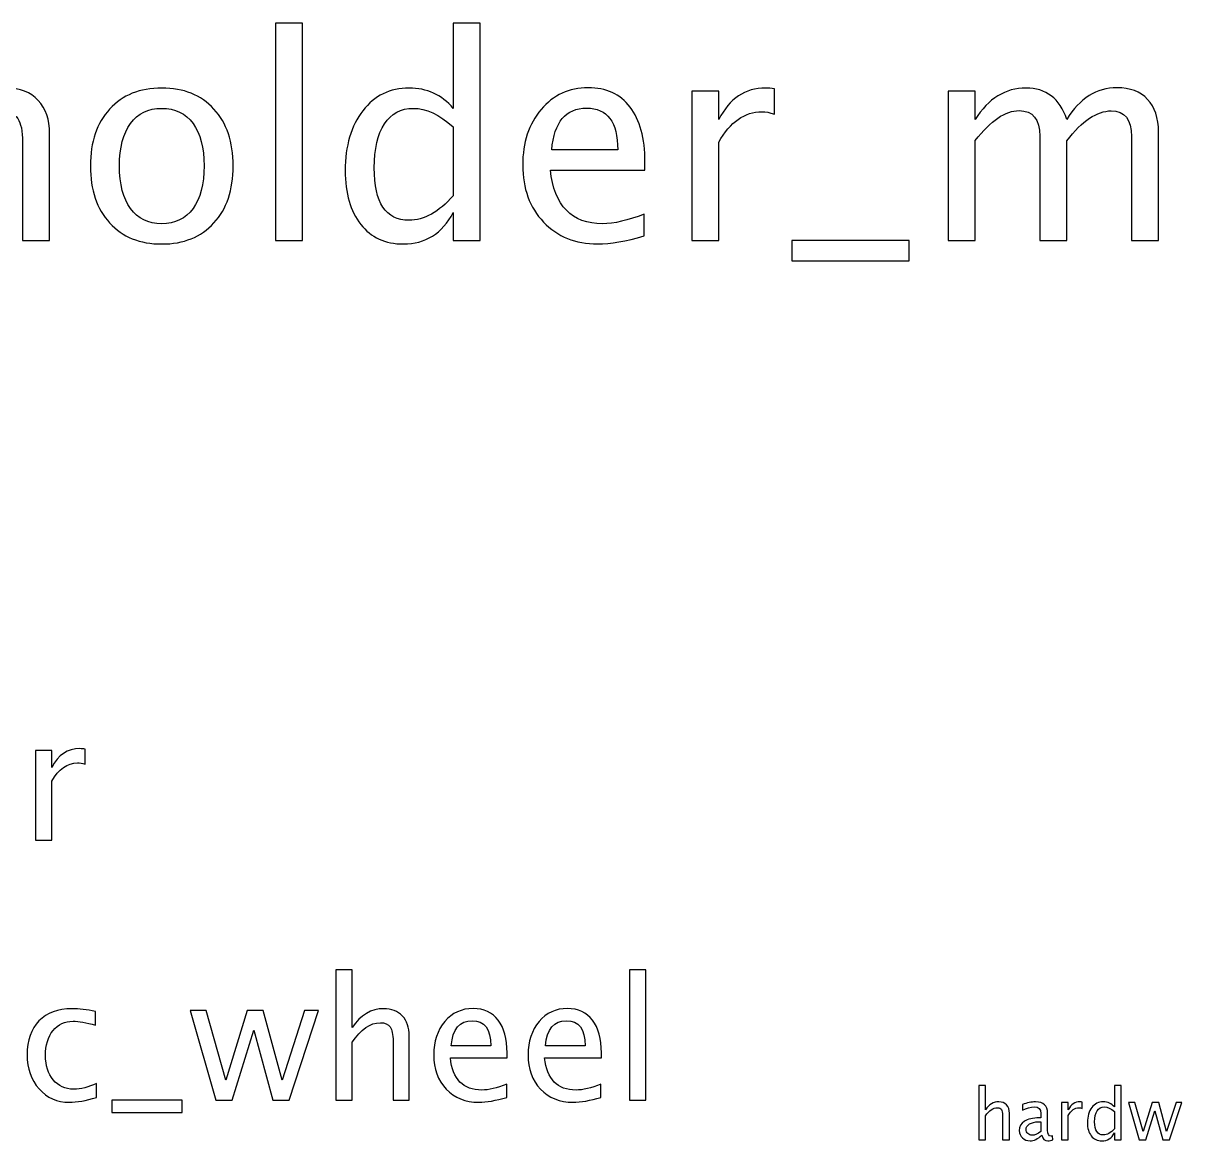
# Model space of a CAD drawing. Header units: centimetres. Extents: x -26.9 to 37.3, y -43.5 to 43.3.
# Drawn here: x -7.79 to 0.9, y 34.91 to 43.3 of the extents above; entities that cross this region are included whole.
import ezdxf

# ---------------------------------------------------------------- set-up
doc = ezdxf.new("R2010")
doc.units = ezdxf.units.CM
doc.header["$MEASUREMENT"] = 0
doc.layers.add('Layer 1', color=7, linetype='Continuous')

msp = doc.modelspace()

# ---------------------------------------------------------------- linework, layer by layer
at = {"layer": 'Layer 1'}
for points, knots in [([(-8.51287, 41.67044), (-8.51287, 41.67044), (-8.51287, 43.30239), (-8.51287, 43.30239), (-8.51287, 43.30239), (-8.51287, 43.30239), (-8.30967, 43.30239), (-8.30967, 43.30239), (-8.30967, 43.30239), (-8.30967, 43.30239), (-8.30967, 42.58026), (-8.30967, 42.58026), (-8.30967, 42.58026), (-8.20207, 42.73724), (-8.07013, 42.81556), (-7.9142, 42.81556), (-7.9142, 42.81556), (-7.81613, 42.81556), (-7.73817, 42.78487), (-7.68067, 42.72313), (-7.68067, 42.72313), (-7.62316, 42.66175), (-7.59423, 42.57884), (-7.59423, 42.47513), (-7.59423, 42.47513), (-7.59423, 42.47513), (-7.59423, 41.67044), (-7.59423, 41.67044), (-7.59423, 41.67044), (-7.59423, 41.67044), (-7.79744, 41.67044), (-7.79744, 41.67044), (-7.79744, 41.67044), (-7.79744, 41.67044), (-7.79744, 42.40881), (-7.79744, 42.40881), (-7.79744, 42.40881), (-7.79744, 42.49206), (-7.80978, 42.55133), (-7.83412, 42.58661), (-7.83412, 42.58661), (-7.85882, 42.62224), (-7.89939, 42.63987), (-7.95619, 42.63987), (-7.95619, 42.63987), (-8.08107, 42.63987), (-8.1989, 42.55838), (-8.30967, 42.3954), (-8.30967, 42.3954), (-8.30967, 42.3954), (-8.30967, 41.67044), (-8.30967, 41.67044), (-8.30967, 41.67044), (-8.30967, 41.67044), (-8.51287, 41.67044), (-8.51287, 41.67044)], [0, 0, 0, 0, 0.0666667, 0.0666667, 0.0666667, 0.0666667, 0.1333333, 0.1333333, 0.1333333, 0.1333333, 0.2, 0.2, 0.2, 0.2, 0.2666667, 0.2666667, 0.2666667, 0.2666667, 0.3333333, 0.3333333, 0.3333333, 0.3333333, 0.4, 0.4, 0.4, 0.4, 0.4666667, 0.4666667, 0.4666667, 0.4666667, 0.5333333, 0.5333333, 0.5333333, 0.5333333, 0.6, 0.6, 0.6, 0.6, 0.6666667, 0.6666667, 0.6666667, 0.6666667, 0.7333333, 0.7333333, 0.7333333, 0.7333333, 0.8, 0.8, 0.8, 0.8, 0.8666667, 0.8666667, 0.8666667, 0.8666667, 1, 1, 1, 1]), ([(-5.89878, 41.67044), (-5.89878, 41.67044), (-5.89878, 43.30239), (-5.89878, 43.30239), (-5.89878, 43.30239), (-5.89878, 43.30239), (-5.69558, 43.30239), (-5.69558, 43.30239), (-5.69558, 43.30239), (-5.69558, 43.30239), (-5.69558, 41.67044), (-5.69558, 41.67044), (-5.69558, 41.67044), (-5.69558, 41.67044), (-5.89878, 41.67044), (-5.89878, 41.67044)], [0, 0, 0, 0, 0.2, 0.2, 0.2, 0.2, 0.4, 0.4, 0.4, 0.4, 0.6, 0.6, 0.6, 0.6, 1, 1, 1, 1]), ([(-4.56528, 41.67044), (-4.56528, 41.67044), (-4.56528, 41.88105), (-4.56528, 41.88105), (-4.56528, 41.88105), (-4.64818, 41.72371), (-4.77306, 41.64504), (-4.93993, 41.64504), (-4.93993, 41.64504), (-5.07539, 41.64504), (-5.18193, 41.69408), (-5.25954, 41.7925), (-5.25954, 41.7925), (-5.33715, 41.89093), (-5.37596, 42.02534), (-5.37596, 42.19573), (-5.37596, 42.19573), (-5.37596, 42.38199), (-5.33186, 42.53192), (-5.24402, 42.64552), (-5.24402, 42.64552), (-5.15583, 42.75876), (-5.04011, 42.81556), (-4.89653, 42.81556), (-4.89653, 42.81556), (-4.76354, 42.81556), (-4.65276, 42.76476), (-4.56528, 42.66281), (-4.56528, 42.66281), (-4.56528, 42.66281), (-4.56528, 43.30239), (-4.56528, 43.30239), (-4.56528, 43.30239), (-4.56528, 43.30239), (-4.36207, 43.30239), (-4.36207, 43.30239), (-4.36207, 43.30239), (-4.36207, 43.30239), (-4.36207, 41.67044), (-4.36207, 41.67044), (-4.36207, 41.67044), (-4.36207, 41.67044), (-4.56528, 41.67044), (-4.56528, 41.67044)], [0, 0, 0, 0, 0.0833333, 0.0833333, 0.0833333, 0.0833333, 0.1666667, 0.1666667, 0.1666667, 0.1666667, 0.25, 0.25, 0.25, 0.25, 0.3333333, 0.3333333, 0.3333333, 0.3333333, 0.4166667, 0.4166667, 0.4166667, 0.4166667, 0.5, 0.5, 0.5, 0.5, 0.5833333, 0.5833333, 0.5833333, 0.5833333, 0.6666667, 0.6666667, 0.6666667, 0.6666667, 0.75, 0.75, 0.75, 0.75, 0.8333333, 0.8333333, 0.8333333, 0.8333333, 1, 1, 1, 1]), ([(-6.7525, 41.64504), (-6.91725, 41.64504), (-7.04778, 41.6976), (-7.14373, 41.80273), (-7.14373, 41.80273), (-7.24004, 41.90786), (-7.28802, 42.05074), (-7.28802, 42.231), (-7.28802, 42.231), (-7.28802, 42.41092), (-7.24004, 42.55344), (-7.14373, 42.65822), (-7.14373, 42.65822), (-7.04778, 42.76299), (-6.91725, 42.81556), (-6.7525, 42.81556), (-6.7525, 42.81556), (-6.58775, 42.81556), (-6.45723, 42.76299), (-6.36127, 42.65822), (-6.36127, 42.65822), (-6.26496, 42.55344), (-6.21698, 42.41092), (-6.21698, 42.231), (-6.21698, 42.231), (-6.21698, 42.05074), (-6.26496, 41.90786), (-6.36127, 41.80273), (-6.36127, 41.80273), (-6.45723, 41.6976), (-6.58775, 41.64504), (-6.7525, 41.64504)], [0, 0, 0, 0, 0.1111111, 0.1111111, 0.1111111, 0.1111111, 0.2222222, 0.2222222, 0.2222222, 0.2222222, 0.3333333, 0.3333333, 0.3333333, 0.3333333, 0.4444444, 0.4444444, 0.4444444, 0.4444444, 0.5555556, 0.5555556, 0.5555556, 0.5555556, 0.6666667, 0.6666667, 0.6666667, 0.6666667, 0.7777778, 0.7777778, 0.7777778, 0.7777778, 1, 1, 1, 1]), ([(-3.13159, 41.70642), (-3.26811, 41.6655), (-3.38488, 41.64504), (-3.48225, 41.64504), (-3.48225, 41.64504), (-3.64841, 41.64504), (-3.78352, 41.70007), (-3.88759, 41.80979), (-3.88759, 41.80979), (-3.99166, 41.9195), (-4.04387, 42.06167), (-4.04387, 42.23665), (-4.04387, 42.23665), (-4.04387, 42.40634), (-3.99801, 42.54568), (-3.90593, 42.65469), (-3.90593, 42.65469), (-3.81386, 42.76335), (-3.69603, 42.81768), (-3.55245, 42.81768), (-3.55245, 42.81768), (-3.41663, 42.81768), (-3.3115, 42.76934), (-3.23742, 42.67268), (-3.23742, 42.67268), (-3.16334, 42.57602), (-3.12629, 42.43914), (-3.12629, 42.2617), (-3.12629, 42.2617), (-3.12629, 42.2617), (-3.12735, 42.19961), (-3.12735, 42.19961), (-3.12735, 42.19961), (-3.12735, 42.19961), (-3.83644, 42.19961), (-3.83644, 42.19961), (-3.83644, 42.19961), (-3.8068, 41.9315), (-3.67592, 41.79744), (-3.44415, 41.79744), (-3.44415, 41.79744), (-3.35913, 41.79744), (-3.25506, 41.82143), (-3.13159, 41.86941), (-3.13159, 41.86941), (-3.13159, 41.86941), (-3.13159, 41.70642), (-3.13159, 41.70642)], [0, 0, 0, 0, 0.0769231, 0.0769231, 0.0769231, 0.0769231, 0.1538462, 0.1538462, 0.1538462, 0.1538462, 0.2307692, 0.2307692, 0.2307692, 0.2307692, 0.3076923, 0.3076923, 0.3076923, 0.3076923, 0.3846154, 0.3846154, 0.3846154, 0.3846154, 0.4615385, 0.4615385, 0.4615385, 0.4615385, 0.5384615, 0.5384615, 0.5384615, 0.5384615, 0.6153846, 0.6153846, 0.6153846, 0.6153846, 0.6923077, 0.6923077, 0.6923077, 0.6923077, 0.7692308, 0.7692308, 0.7692308, 0.7692308, 0.8461538, 0.8461538, 0.8461538, 0.8461538, 1, 1, 1, 1]), ([(-2.77563, 41.67044), (-2.77563, 41.67044), (-2.77563, 42.79228), (-2.77563, 42.79228), (-2.77563, 42.79228), (-2.77563, 42.79228), (-2.57243, 42.79228), (-2.57243, 42.79228), (-2.57243, 42.79228), (-2.57243, 42.79228), (-2.57243, 42.58026), (-2.57243, 42.58026), (-2.57243, 42.58026), (-2.49164, 42.73724), (-2.37452, 42.81556), (-2.22071, 42.81556), (-2.22071, 42.81556), (-2.1999, 42.81556), (-2.17802, 42.81379), (-2.15545, 42.81027), (-2.15545, 42.81027), (-2.15545, 42.81027), (-2.15545, 42.62012), (-2.15545, 42.62012), (-2.15545, 42.62012), (-2.19072, 42.63176), (-2.22177, 42.63776), (-2.24858, 42.63776), (-2.24858, 42.63776), (-2.3777, 42.63776), (-2.48565, 42.56156), (-2.57243, 42.40881), (-2.57243, 42.40881), (-2.57243, 42.40881), (-2.57243, 41.67044), (-2.57243, 41.67044), (-2.57243, 41.67044), (-2.57243, 41.67044), (-2.77563, 41.67044), (-2.77563, 41.67044)], [0, 0, 0, 0, 0.0909091, 0.0909091, 0.0909091, 0.0909091, 0.1818182, 0.1818182, 0.1818182, 0.1818182, 0.2727273, 0.2727273, 0.2727273, 0.2727273, 0.3636364, 0.3636364, 0.3636364, 0.3636364, 0.4545455, 0.4545455, 0.4545455, 0.4545455, 0.5454545, 0.5454545, 0.5454545, 0.5454545, 0.6363636, 0.6363636, 0.6363636, 0.6363636, 0.7272727, 0.7272727, 0.7272727, 0.7272727, 0.8181818, 0.8181818, 0.8181818, 0.8181818, 1, 1, 1, 1]), ([(-0.85122, 41.67044), (-0.85122, 41.67044), (-0.85122, 42.79228), (-0.85122, 42.79228), (-0.85122, 42.79228), (-0.85122, 42.79228), (-0.64802, 42.79228), (-0.64802, 42.79228), (-0.64802, 42.79228), (-0.64802, 42.79228), (-0.64802, 42.58026), (-0.64802, 42.58026), (-0.64802, 42.58026), (-0.54889, 42.73724), (-0.42189, 42.81556), (-0.26631, 42.81556), (-0.26631, 42.81556), (-0.11638, 42.81556), (-0.01443, 42.73724), (0.0399, 42.58026), (0.0399, 42.58026), (0.13621, 42.73865), (0.2618, 42.81768), (0.41596, 42.81768), (0.41596, 42.81768), (0.51439, 42.81768), (0.59094, 42.78875), (0.64562, 42.73054), (0.64562, 42.73054), (0.7003, 42.67233), (0.72782, 42.59084), (0.72782, 42.48606), (0.72782, 42.48606), (0.72782, 42.48606), (0.72782, 41.67044), (0.72782, 41.67044), (0.72782, 41.67044), (0.72782, 41.67044), (0.52462, 41.67044), (0.52462, 41.67044), (0.52462, 41.67044), (0.52462, 41.67044), (0.52462, 42.45255), (0.52462, 42.45255), (0.52462, 42.45255), (0.52462, 42.58026), (0.47382, 42.64411), (0.37222, 42.64411), (0.37222, 42.64411), (0.26673, 42.64411), (0.15596, 42.56967), (0.0399, 42.42045), (0.0399, 42.42045), (0.0399, 42.42045), (0.0399, 41.67044), (0.0399, 41.67044), (0.0399, 41.67044), (0.0399, 41.67044), (-0.1633, 41.67044), (-0.1633, 41.67044), (-0.1633, 41.67044), (-0.1633, 41.67044), (-0.1633, 42.45326), (-0.1633, 42.45326), (-0.1633, 42.45326), (-0.1633, 42.58202), (-0.21481, 42.64622), (-0.31817, 42.64622), (-0.31817, 42.64622), (-0.42083, 42.64622), (-0.5309, 42.57144), (-0.64802, 42.42151), (-0.64802, 42.42151), (-0.64802, 42.42151), (-0.64802, 41.67044), (-0.64802, 41.67044), (-0.64802, 41.67044), (-0.64802, 41.67044), (-0.85122, 41.67044), (-0.85122, 41.67044)], [0, 0, 0, 0, 0.047619, 0.047619, 0.047619, 0.047619, 0.0952381, 0.0952381, 0.0952381, 0.0952381, 0.1428571, 0.1428571, 0.1428571, 0.1428571, 0.1904762, 0.1904762, 0.1904762, 0.1904762, 0.2380952, 0.2380952, 0.2380952, 0.2380952, 0.2857143, 0.2857143, 0.2857143, 0.2857143, 0.3333333, 0.3333333, 0.3333333, 0.3333333, 0.3809524, 0.3809524, 0.3809524, 0.3809524, 0.4285714, 0.4285714, 0.4285714, 0.4285714, 0.4761905, 0.4761905, 0.4761905, 0.4761905, 0.5238095, 0.5238095, 0.5238095, 0.5238095, 0.5714286, 0.5714286, 0.5714286, 0.5714286, 0.6190476, 0.6190476, 0.6190476, 0.6190476, 0.6666667, 0.6666667, 0.6666667, 0.6666667, 0.7142857, 0.7142857, 0.7142857, 0.7142857, 0.7619048, 0.7619048, 0.7619048, 0.7619048, 0.8095238, 0.8095238, 0.8095238, 0.8095238, 0.8571429, 0.8571429, 0.8571429, 0.8571429, 0.9047619, 0.9047619, 0.9047619, 0.9047619, 1, 1, 1, 1]), ([(-6.75286, 41.79744), (-6.65231, 41.79744), (-6.574, 41.83519), (-6.51826, 41.91103), (-6.51826, 41.91103), (-6.46287, 41.98653), (-6.435, 42.09342), (-6.435, 42.231), (-6.435, 42.231), (-6.435, 42.36824), (-6.46287, 42.47477), (-6.51826, 42.55027), (-6.51826, 42.55027), (-6.574, 42.62541), (-6.65231, 42.66316), (-6.75286, 42.66316), (-6.75286, 42.66316), (-6.85375, 42.66316), (-6.93207, 42.62541), (-6.9871, 42.55027), (-6.9871, 42.55027), (-7.04249, 42.47477), (-7.07, 42.36824), (-7.07, 42.231), (-7.07, 42.231), (-7.07, 42.09342), (-7.04249, 41.98653), (-6.9871, 41.91103), (-6.9871, 41.91103), (-6.93207, 41.83519), (-6.85375, 41.79744), (-6.75286, 41.79744)], [0, 0, 0, 0, 0.1111111, 0.1111111, 0.1111111, 0.1111111, 0.2222222, 0.2222222, 0.2222222, 0.2222222, 0.3333333, 0.3333333, 0.3333333, 0.3333333, 0.4444444, 0.4444444, 0.4444444, 0.4444444, 0.5555556, 0.5555556, 0.5555556, 0.5555556, 0.6666667, 0.6666667, 0.6666667, 0.6666667, 0.7777778, 0.7777778, 0.7777778, 0.7777778, 1, 1, 1, 1]), ([(-4.56528, 42.52381), (-4.67076, 42.61659), (-4.77059, 42.66316), (-4.86514, 42.66316), (-4.86514, 42.66316), (-4.95827, 42.66316), (-5.03024, 42.62435), (-5.08139, 42.54639), (-5.08139, 42.54639), (-5.13254, 42.46878), (-5.15794, 42.35871), (-5.15794, 42.21619), (-5.15794, 42.21619), (-5.15794, 41.95407), (-5.07116, 41.82284), (-4.89724, 41.82284), (-4.89724, 41.82284), (-4.78435, 41.82284), (-4.67358, 41.88458), (-4.56528, 42.0077), (-4.56528, 42.0077), (-4.56528, 42.0077), (-4.56528, 42.52381), (-4.56528, 42.52381)], [0, 0, 0, 0, 0.1428571, 0.1428571, 0.1428571, 0.1428571, 0.2857143, 0.2857143, 0.2857143, 0.2857143, 0.4285714, 0.4285714, 0.4285714, 0.4285714, 0.5714286, 0.5714286, 0.5714286, 0.5714286, 0.7142857, 0.7142857, 0.7142857, 0.7142857, 1, 1, 1, 1]), ([(-3.82585, 42.35201), (-3.82585, 42.35201), (-3.33055, 42.35201), (-3.33055, 42.35201), (-3.33055, 42.35201), (-3.33055, 42.56085), (-3.40852, 42.66527), (-3.56409, 42.66527), (-3.56409, 42.66527), (-3.72072, 42.66527), (-3.80786, 42.56085), (-3.82585, 42.35201)], [0, 0, 0, 0, 0.25, 0.25, 0.25, 0.25, 0.5, 0.5, 0.5, 0.5, 1, 1, 1, 1]), ([(-2.02386, 41.51804), (-2.02386, 41.51804), (-2.02386, 41.67044), (-2.02386, 41.67044), (-2.02386, 41.67044), (-2.02386, 41.67044), (-1.14333, 41.67044), (-1.14333, 41.67044), (-1.14333, 41.67044), (-1.14333, 41.67044), (-1.14333, 41.51804), (-1.14333, 41.51804), (-1.14333, 41.51804), (-1.14333, 41.51804), (-2.02386, 41.51804), (-2.02386, 41.51804)], [0, 0, 0, 0, 0.2, 0.2, 0.2, 0.2, 0.4, 0.4, 0.4, 0.4, 0.6, 0.6, 0.6, 0.6, 1, 1, 1, 1]), ([(-7.70057, 37.17044), (-7.70057, 37.17044), (-7.70057, 37.84354), (-7.70057, 37.84354), (-7.70057, 37.84354), (-7.70057, 37.84354), (-7.57865, 37.84354), (-7.57865, 37.84354), (-7.57865, 37.84354), (-7.57865, 37.84354), (-7.57865, 37.71633), (-7.57865, 37.71633), (-7.57865, 37.71633), (-7.53018, 37.81052), (-7.4599, 37.85751), (-7.36762, 37.85751), (-7.36762, 37.85751), (-7.35513, 37.85751), (-7.34201, 37.85645), (-7.32846, 37.85434), (-7.32846, 37.85434), (-7.32846, 37.85434), (-7.32846, 37.74025), (-7.32846, 37.74025), (-7.32846, 37.74025), (-7.34963, 37.74723), (-7.36825, 37.75083), (-7.38434, 37.75083), (-7.38434, 37.75083), (-7.46181, 37.75083), (-7.52658, 37.70511), (-7.57865, 37.61346), (-7.57865, 37.61346), (-7.57865, 37.61346), (-7.57865, 37.17044), (-7.57865, 37.17044), (-7.57865, 37.17044), (-7.57865, 37.17044), (-7.70057, 37.17044), (-7.70057, 37.17044)], [0, 0, 0, 0, 0.0909091, 0.0909091, 0.0909091, 0.0909091, 0.1818182, 0.1818182, 0.1818182, 0.1818182, 0.2727273, 0.2727273, 0.2727273, 0.2727273, 0.3636364, 0.3636364, 0.3636364, 0.3636364, 0.4545455, 0.4545455, 0.4545455, 0.4545455, 0.5454545, 0.5454545, 0.5454545, 0.5454545, 0.6363636, 0.6363636, 0.6363636, 0.6363636, 0.7272727, 0.7272727, 0.7272727, 0.7272727, 0.8181818, 0.8181818, 0.8181818, 0.8181818, 1, 1, 1, 1]), ([(-5.44622, 35.21887), (-5.44622, 35.21887), (-5.44622, 36.19804), (-5.44622, 36.19804), (-5.44622, 36.19804), (-5.44622, 36.19804), (-5.3243, 36.19804), (-5.3243, 36.19804), (-5.3243, 36.19804), (-5.3243, 36.19804), (-5.3243, 35.76476), (-5.3243, 35.76476), (-5.3243, 35.76476), (-5.25974, 35.85895), (-5.18058, 35.90594), (-5.08702, 35.90594), (-5.08702, 35.90594), (-5.02818, 35.90594), (-4.9814, 35.88753), (-4.9469, 35.85048), (-4.9469, 35.85048), (-4.9124, 35.81365), (-4.89504, 35.76391), (-4.89504, 35.70168), (-4.89504, 35.70168), (-4.89504, 35.70168), (-4.89504, 35.21887), (-4.89504, 35.21887), (-4.89504, 35.21887), (-4.89504, 35.21887), (-5.01696, 35.21887), (-5.01696, 35.21887), (-5.01696, 35.21887), (-5.01696, 35.21887), (-5.01696, 35.66189), (-5.01696, 35.66189), (-5.01696, 35.66189), (-5.01696, 35.71184), (-5.02437, 35.7474), (-5.03897, 35.76857), (-5.03897, 35.76857), (-5.05379, 35.78995), (-5.07813, 35.80053), (-5.11221, 35.80053), (-5.11221, 35.80053), (-5.18714, 35.80053), (-5.25784, 35.75164), (-5.3243, 35.65385), (-5.3243, 35.65385), (-5.3243, 35.65385), (-5.3243, 35.21887), (-5.3243, 35.21887), (-5.3243, 35.21887), (-5.3243, 35.21887), (-5.44622, 35.21887), (-5.44622, 35.21887)], [0, 0, 0, 0, 0.0666667, 0.0666667, 0.0666667, 0.0666667, 0.1333333, 0.1333333, 0.1333333, 0.1333333, 0.2, 0.2, 0.2, 0.2, 0.2666667, 0.2666667, 0.2666667, 0.2666667, 0.3333333, 0.3333333, 0.3333333, 0.3333333, 0.4, 0.4, 0.4, 0.4, 0.4666667, 0.4666667, 0.4666667, 0.4666667, 0.5333333, 0.5333333, 0.5333333, 0.5333333, 0.6, 0.6, 0.6, 0.6, 0.6666667, 0.6666667, 0.6666667, 0.6666667, 0.7333333, 0.7333333, 0.7333333, 0.7333333, 0.8, 0.8, 0.8, 0.8, 0.8666667, 0.8666667, 0.8666667, 0.8666667, 1, 1, 1, 1]), ([(-3.24277, 35.21887), (-3.24277, 35.21887), (-3.24277, 36.19804), (-3.24277, 36.19804), (-3.24277, 36.19804), (-3.24277, 36.19804), (-3.12085, 36.19804), (-3.12085, 36.19804), (-3.12085, 36.19804), (-3.12085, 36.19804), (-3.12085, 35.21887), (-3.12085, 35.21887), (-3.12085, 35.21887), (-3.12085, 35.21887), (-3.24277, 35.21887), (-3.24277, 35.21887)], [0, 0, 0, 0, 0.2, 0.2, 0.2, 0.2, 0.4, 0.4, 0.4, 0.4, 0.6, 0.6, 0.6, 0.6, 1, 1, 1, 1]), ([(-7.24285, 35.23919), (-7.3218, 35.21548), (-7.38996, 35.20363), (-7.44732, 35.20363), (-7.44732, 35.20363), (-7.53834, 35.20363), (-7.61369, 35.23729), (-7.67359, 35.30438), (-7.67359, 35.30438), (-7.73349, 35.37169), (-7.76355, 35.45657), (-7.76355, 35.55881), (-7.76355, 35.55881), (-7.76355, 35.66803), (-7.73392, 35.75333), (-7.67465, 35.81429), (-7.67465, 35.81429), (-7.61538, 35.87546), (-7.53262, 35.90594), (-7.42636, 35.90594), (-7.42636, 35.90594), (-7.37408, 35.90594), (-7.31524, 35.89874), (-7.25047, 35.88435), (-7.25047, 35.88435), (-7.25047, 35.88435), (-7.25047, 35.78148), (-7.25047, 35.78148), (-7.25047, 35.78148), (-7.31926, 35.8018), (-7.37535, 35.81196), (-7.41853, 35.81196), (-7.41853, 35.81196), (-7.48119, 35.81196), (-7.53135, 35.78847), (-7.56882, 35.74169), (-7.56882, 35.74169), (-7.60628, 35.69491), (-7.62512, 35.63247), (-7.62512, 35.55457), (-7.62512, 35.55457), (-7.62512, 35.47901), (-7.60565, 35.41805), (-7.56691, 35.37127), (-7.56691, 35.37127), (-7.52818, 35.3247), (-7.47759, 35.30142), (-7.41472, 35.30142), (-7.41472, 35.30142), (-7.35905, 35.30142), (-7.3019, 35.31581), (-7.24285, 35.3446), (-7.24285, 35.3446), (-7.24285, 35.3446), (-7.24285, 35.23919), (-7.24285, 35.23919)], [0, 0, 0, 0, 0.0666667, 0.0666667, 0.0666667, 0.0666667, 0.1333333, 0.1333333, 0.1333333, 0.1333333, 0.2, 0.2, 0.2, 0.2, 0.2666667, 0.2666667, 0.2666667, 0.2666667, 0.3333333, 0.3333333, 0.3333333, 0.3333333, 0.4, 0.4, 0.4, 0.4, 0.4666667, 0.4666667, 0.4666667, 0.4666667, 0.5333333, 0.5333333, 0.5333333, 0.5333333, 0.6, 0.6, 0.6, 0.6, 0.6666667, 0.6666667, 0.6666667, 0.6666667, 0.7333333, 0.7333333, 0.7333333, 0.7333333, 0.8, 0.8, 0.8, 0.8, 0.8666667, 0.8666667, 0.8666667, 0.8666667, 1, 1, 1, 1]), ([(-6.34602, 35.21887), (-6.34602, 35.21887), (-6.53906, 35.89197), (-6.53906, 35.89197), (-6.53906, 35.89197), (-6.53906, 35.89197), (-6.4201, 35.89197), (-6.4201, 35.89197), (-6.4201, 35.89197), (-6.4201, 35.89197), (-6.27215, 35.36937), (-6.27215, 35.36937), (-6.27215, 35.36937), (-6.27215, 35.36937), (-6.11255, 35.89197), (-6.11255, 35.89197), (-6.11255, 35.89197), (-6.11255, 35.89197), (-5.99063, 35.89197), (-5.99063, 35.89197), (-5.99063, 35.89197), (-5.99063, 35.89197), (-5.8503, 35.37021), (-5.8503, 35.37021), (-5.8503, 35.37021), (-5.8503, 35.37021), (-5.68054, 35.89197), (-5.68054, 35.89197), (-5.68054, 35.89197), (-5.68054, 35.89197), (-5.5764, 35.89197), (-5.5764, 35.89197), (-5.5764, 35.89197), (-5.5764, 35.89197), (-5.79611, 35.21887), (-5.79611, 35.21887), (-5.79611, 35.21887), (-5.79611, 35.21887), (-5.91803, 35.21887), (-5.91803, 35.21887), (-5.91803, 35.21887), (-5.91803, 35.21887), (-6.06239, 35.7438), (-6.06239, 35.7438), (-6.06239, 35.7438), (-6.06239, 35.7438), (-6.2241, 35.21887), (-6.2241, 35.21887), (-6.2241, 35.21887), (-6.2241, 35.21887), (-6.34602, 35.21887), (-6.34602, 35.21887)], [0, 0, 0, 0, 0.0714286, 0.0714286, 0.0714286, 0.0714286, 0.1428571, 0.1428571, 0.1428571, 0.1428571, 0.2142857, 0.2142857, 0.2142857, 0.2142857, 0.2857143, 0.2857143, 0.2857143, 0.2857143, 0.3571429, 0.3571429, 0.3571429, 0.3571429, 0.4285714, 0.4285714, 0.4285714, 0.4285714, 0.5, 0.5, 0.5, 0.5, 0.5714286, 0.5714286, 0.5714286, 0.5714286, 0.6428571, 0.6428571, 0.6428571, 0.6428571, 0.7142857, 0.7142857, 0.7142857, 0.7142857, 0.7857143, 0.7857143, 0.7857143, 0.7857143, 0.8571429, 0.8571429, 0.8571429, 0.8571429, 1, 1, 1, 1]), ([(-4.16394, 35.24046), (-4.24585, 35.21591), (-4.31592, 35.20363), (-4.37434, 35.20363), (-4.37434, 35.20363), (-4.47403, 35.20363), (-4.5551, 35.23665), (-4.61754, 35.30248), (-4.61754, 35.30248), (-4.67998, 35.36831), (-4.71131, 35.45361), (-4.71131, 35.5586), (-4.71131, 35.5586), (-4.71131, 35.66041), (-4.68379, 35.74402), (-4.62855, 35.80942), (-4.62855, 35.80942), (-4.5733, 35.87461), (-4.50261, 35.90721), (-4.41646, 35.90721), (-4.41646, 35.90721), (-4.33497, 35.90721), (-4.27189, 35.87821), (-4.22744, 35.82022), (-4.22744, 35.82022), (-4.18299, 35.76222), (-4.16076, 35.68009), (-4.16076, 35.57362), (-4.16076, 35.57362), (-4.16076, 35.57362), (-4.1614, 35.53637), (-4.1614, 35.53637), (-4.1614, 35.53637), (-4.1614, 35.53637), (-4.58685, 35.53637), (-4.58685, 35.53637), (-4.58685, 35.53637), (-4.56907, 35.3755), (-4.49054, 35.29507), (-4.35148, 35.29507), (-4.35148, 35.29507), (-4.30046, 35.29507), (-4.23802, 35.30946), (-4.16394, 35.33825), (-4.16394, 35.33825), (-4.16394, 35.33825), (-4.16394, 35.24046), (-4.16394, 35.24046)], [0, 0, 0, 0, 0.0769231, 0.0769231, 0.0769231, 0.0769231, 0.1538462, 0.1538462, 0.1538462, 0.1538462, 0.2307692, 0.2307692, 0.2307692, 0.2307692, 0.3076923, 0.3076923, 0.3076923, 0.3076923, 0.3846154, 0.3846154, 0.3846154, 0.3846154, 0.4615385, 0.4615385, 0.4615385, 0.4615385, 0.5384615, 0.5384615, 0.5384615, 0.5384615, 0.6153846, 0.6153846, 0.6153846, 0.6153846, 0.6923077, 0.6923077, 0.6923077, 0.6923077, 0.7692308, 0.7692308, 0.7692308, 0.7692308, 0.8461538, 0.8461538, 0.8461538, 0.8461538, 1, 1, 1, 1]), ([(-3.45634, 35.24046), (-3.53825, 35.21591), (-3.60832, 35.20363), (-3.66674, 35.20363), (-3.66674, 35.20363), (-3.76643, 35.20363), (-3.8475, 35.23665), (-3.90994, 35.30248), (-3.90994, 35.30248), (-3.97238, 35.36831), (-4.00371, 35.45361), (-4.00371, 35.5586), (-4.00371, 35.5586), (-4.00371, 35.66041), (-3.97619, 35.74402), (-3.92095, 35.80942), (-3.92095, 35.80942), (-3.8657, 35.87461), (-3.79501, 35.90721), (-3.70886, 35.90721), (-3.70886, 35.90721), (-3.62737, 35.90721), (-3.56429, 35.87821), (-3.51984, 35.82022), (-3.51984, 35.82022), (-3.47539, 35.76222), (-3.45316, 35.68009), (-3.45316, 35.57362), (-3.45316, 35.57362), (-3.45316, 35.57362), (-3.4538, 35.53637), (-3.4538, 35.53637), (-3.4538, 35.53637), (-3.4538, 35.53637), (-3.87925, 35.53637), (-3.87925, 35.53637), (-3.87925, 35.53637), (-3.86147, 35.3755), (-3.78294, 35.29507), (-3.64388, 35.29507), (-3.64388, 35.29507), (-3.59286, 35.29507), (-3.53042, 35.30946), (-3.45634, 35.33825), (-3.45634, 35.33825), (-3.45634, 35.33825), (-3.45634, 35.24046), (-3.45634, 35.24046)], [0, 0, 0, 0, 0.0769231, 0.0769231, 0.0769231, 0.0769231, 0.1538462, 0.1538462, 0.1538462, 0.1538462, 0.2307692, 0.2307692, 0.2307692, 0.2307692, 0.3076923, 0.3076923, 0.3076923, 0.3076923, 0.3846154, 0.3846154, 0.3846154, 0.3846154, 0.4615385, 0.4615385, 0.4615385, 0.4615385, 0.5384615, 0.5384615, 0.5384615, 0.5384615, 0.6153846, 0.6153846, 0.6153846, 0.6153846, 0.6923077, 0.6923077, 0.6923077, 0.6923077, 0.7692308, 0.7692308, 0.7692308, 0.7692308, 0.8461538, 0.8461538, 0.8461538, 0.8461538, 1, 1, 1, 1]), ([(-4.5805, 35.62781), (-4.5805, 35.62781), (-4.28332, 35.62781), (-4.28332, 35.62781), (-4.28332, 35.62781), (-4.28332, 35.75312), (-4.3301, 35.81577), (-4.42344, 35.81577), (-4.42344, 35.81577), (-4.51742, 35.81577), (-4.5697, 35.75312), (-4.5805, 35.62781)], [0, 0, 0, 0, 0.25, 0.25, 0.25, 0.25, 0.5, 0.5, 0.5, 0.5, 1, 1, 1, 1]), ([(-3.8729, 35.62781), (-3.8729, 35.62781), (-3.57572, 35.62781), (-3.57572, 35.62781), (-3.57572, 35.62781), (-3.57572, 35.75312), (-3.6225, 35.81577), (-3.71584, 35.81577), (-3.71584, 35.81577), (-3.80982, 35.81577), (-3.8621, 35.75312), (-3.8729, 35.62781)], [0, 0, 0, 0, 0.25, 0.25, 0.25, 0.25, 0.5, 0.5, 0.5, 0.5, 1, 1, 1, 1]), ([(-0.62091, 34.92044), (-0.62091, 34.92044), (-0.62091, 35.32843), (-0.62091, 35.32843), (-0.62091, 35.32843), (-0.62091, 35.32843), (-0.57011, 35.32843), (-0.57011, 35.32843), (-0.57011, 35.32843), (-0.57011, 35.32843), (-0.57011, 35.14789), (-0.57011, 35.14789), (-0.57011, 35.14789), (-0.54321, 35.18714), (-0.51022, 35.20672), (-0.47124, 35.20672), (-0.47124, 35.20672), (-0.44672, 35.20672), (-0.42723, 35.19905), (-0.41286, 35.18361), (-0.41286, 35.18361), (-0.39848, 35.16827), (-0.39125, 35.14754), (-0.39125, 35.12161), (-0.39125, 35.12161), (-0.39125, 35.12161), (-0.39125, 34.92044), (-0.39125, 34.92044), (-0.39125, 34.92044), (-0.39125, 34.92044), (-0.44205, 34.92044), (-0.44205, 34.92044), (-0.44205, 34.92044), (-0.44205, 34.92044), (-0.44205, 35.10503), (-0.44205, 35.10503), (-0.44205, 35.10503), (-0.44205, 35.12585), (-0.44514, 35.14066), (-0.45122, 35.14948), (-0.45122, 35.14948), (-0.4574, 35.15839), (-0.46754, 35.1628), (-0.48174, 35.1628), (-0.48174, 35.1628), (-0.51296, 35.1628), (-0.54242, 35.14243), (-0.57011, 35.10168), (-0.57011, 35.10168), (-0.57011, 35.10168), (-0.57011, 34.92044), (-0.57011, 34.92044), (-0.57011, 34.92044), (-0.57011, 34.92044), (-0.62091, 34.92044), (-0.62091, 34.92044)], [0, 0, 0, 0, 0.0666667, 0.0666667, 0.0666667, 0.0666667, 0.1333333, 0.1333333, 0.1333333, 0.1333333, 0.2, 0.2, 0.2, 0.2, 0.2666667, 0.2666667, 0.2666667, 0.2666667, 0.3333333, 0.3333333, 0.3333333, 0.3333333, 0.4, 0.4, 0.4, 0.4, 0.4666667, 0.4666667, 0.4666667, 0.4666667, 0.5333333, 0.5333333, 0.5333333, 0.5333333, 0.6, 0.6, 0.6, 0.6, 0.6666667, 0.6666667, 0.6666667, 0.6666667, 0.7333333, 0.7333333, 0.7333333, 0.7333333, 0.8, 0.8, 0.8, 0.8, 0.8666667, 0.8666667, 0.8666667, 0.8666667, 1, 1, 1, 1]), ([(0.39669, 34.92044), (0.39669, 34.92044), (0.39669, 34.97309), (0.39669, 34.97309), (0.39669, 34.97309), (0.37596, 34.93376), (0.34474, 34.91409), (0.30302, 34.91409), (0.30302, 34.91409), (0.26916, 34.91409), (0.24252, 34.92635), (0.22312, 34.95096), (0.22312, 34.95096), (0.20372, 34.97556), (0.19402, 35.00916), (0.19402, 35.05176), (0.19402, 35.05176), (0.19402, 35.09833), (0.20504, 35.13581), (0.227, 35.16421), (0.227, 35.16421), (0.24905, 35.19252), (0.27798, 35.20672), (0.31387, 35.20672), (0.31387, 35.20672), (0.34712, 35.20672), (0.37481, 35.19402), (0.39669, 35.16853), (0.39669, 35.16853), (0.39669, 35.16853), (0.39669, 35.32843), (0.39669, 35.32843), (0.39669, 35.32843), (0.39669, 35.32843), (0.44749, 35.32843), (0.44749, 35.32843), (0.44749, 35.32843), (0.44749, 35.32843), (0.44749, 34.92044), (0.44749, 34.92044), (0.44749, 34.92044), (0.44749, 34.92044), (0.39669, 34.92044), (0.39669, 34.92044)], [0, 0, 0, 0, 0.0833333, 0.0833333, 0.0833333, 0.0833333, 0.1666667, 0.1666667, 0.1666667, 0.1666667, 0.25, 0.25, 0.25, 0.25, 0.3333333, 0.3333333, 0.3333333, 0.3333333, 0.4166667, 0.4166667, 0.4166667, 0.4166667, 0.5, 0.5, 0.5, 0.5, 0.5833333, 0.5833333, 0.5833333, 0.5833333, 0.6666667, 0.6666667, 0.6666667, 0.6666667, 0.75, 0.75, 0.75, 0.75, 0.8333333, 0.8333333, 0.8333333, 0.8333333, 1, 1, 1, 1]), ([(-7.12834, 35.12743), (-7.12834, 35.12743), (-7.12834, 35.21887), (-7.12834, 35.21887), (-7.12834, 35.21887), (-7.12834, 35.21887), (-6.60002, 35.21887), (-6.60002, 35.21887), (-6.60002, 35.21887), (-6.60002, 35.21887), (-6.60002, 35.12743), (-6.60002, 35.12743), (-6.60002, 35.12743), (-6.60002, 35.12743), (-7.12834, 35.12743), (-7.12834, 35.12743)], [0, 0, 0, 0, 0.2, 0.2, 0.2, 0.2, 0.4, 0.4, 0.4, 0.4, 0.6, 0.6, 0.6, 0.6, 1, 1, 1, 1]), ([(-0.14792, 34.95616), (-0.17843, 34.92811), (-0.2078, 34.91409), (-0.23602, 34.91409), (-0.23602, 34.91409), (-0.25922, 34.91409), (-0.27853, 34.92132), (-0.29379, 34.93587), (-0.29379, 34.93587), (-0.30914, 34.95043), (-0.31681, 34.96877), (-0.31681, 34.99091), (-0.31681, 34.99091), (-0.31681, 35.02151), (-0.30394, 35.04506), (-0.27818, 35.06146), (-0.27818, 35.06146), (-0.25243, 35.07787), (-0.21548, 35.08607), (-0.16732, 35.08607), (-0.16732, 35.08607), (-0.16732, 35.08607), (-0.15541, 35.08607), (-0.15541, 35.08607), (-0.15541, 35.08607), (-0.15541, 35.08607), (-0.15541, 35.11985), (-0.15541, 35.11985), (-0.15541, 35.11985), (-0.15541, 35.15239), (-0.17235, 35.16862), (-0.2063, 35.16862), (-0.2063, 35.16862), (-0.23259, 35.16862), (-0.26134, 35.16033), (-0.29247, 35.14375), (-0.29247, 35.14375), (-0.29247, 35.14375), (-0.29247, 35.18555), (-0.29247, 35.18555), (-0.29247, 35.18555), (-0.25825, 35.19967), (-0.22597, 35.20672), (-0.19572, 35.20672), (-0.19572, 35.20672), (-0.16459, 35.20672), (-0.14157, 35.19967), (-0.12684, 35.18547), (-0.12684, 35.18547), (-0.11202, 35.17127), (-0.10461, 35.14939), (-0.10461, 35.11985), (-0.10461, 35.11985), (-0.10461, 35.11985), (-0.10461, 34.99311), (-0.10461, 34.99311), (-0.10461, 34.99311), (-0.10461, 34.9641), (-0.09571, 34.94954), (-0.0778, 34.94954), (-0.0778, 34.94954), (-0.0756, 34.94954), (-0.07233, 34.9499), (-0.06801, 34.9506), (-0.06801, 34.9506), (-0.06801, 34.9506), (-0.0644, 34.92238), (-0.0644, 34.92238), (-0.0644, 34.92238), (-0.07595, 34.91682), (-0.08865, 34.91409), (-0.10259, 34.91409), (-0.10259, 34.91409), (-0.12631, 34.91409), (-0.14139, 34.92811), (-0.14792, 34.95616)], [0, 0, 0, 0, 0.05, 0.05, 0.05, 0.05, 0.1, 0.1, 0.1, 0.1, 0.15, 0.15, 0.15, 0.15, 0.2, 0.2, 0.2, 0.2, 0.25, 0.25, 0.25, 0.25, 0.3, 0.3, 0.3, 0.3, 0.35, 0.35, 0.35, 0.35, 0.4, 0.4, 0.4, 0.4, 0.45, 0.45, 0.45, 0.45, 0.5, 0.5, 0.5, 0.5, 0.55, 0.55, 0.55, 0.55, 0.6, 0.6, 0.6, 0.6, 0.65, 0.65, 0.65, 0.65, 0.7, 0.7, 0.7, 0.7, 0.75, 0.75, 0.75, 0.75, 0.8, 0.8, 0.8, 0.8, 0.85, 0.85, 0.85, 0.85, 0.9, 0.9, 0.9, 0.9, 1, 1, 1, 1]), ([(-0.00028, 34.92044), (-0.00028, 34.92044), (-0.00028, 35.2009), (-0.00028, 35.2009), (-0.00028, 35.2009), (-0.00028, 35.2009), (0.05052, 35.2009), (0.05052, 35.2009), (0.05052, 35.2009), (0.05052, 35.2009), (0.05052, 35.14789), (0.05052, 35.14789), (0.05052, 35.14789), (0.07072, 35.18714), (0.1, 35.20672), (0.13845, 35.20672), (0.13845, 35.20672), (0.14365, 35.20672), (0.14912, 35.20628), (0.15477, 35.2054), (0.15477, 35.2054), (0.15477, 35.2054), (0.15477, 35.15786), (0.15477, 35.15786), (0.15477, 35.15786), (0.14595, 35.16077), (0.13819, 35.16227), (0.13148, 35.16227), (0.13148, 35.16227), (0.0992, 35.16227), (0.07222, 35.14322), (0.05052, 35.10503), (0.05052, 35.10503), (0.05052, 35.10503), (0.05052, 34.92044), (0.05052, 34.92044), (0.05052, 34.92044), (0.05052, 34.92044), (-0.00028, 34.92044), (-0.00028, 34.92044)], [0, 0, 0, 0, 0.0909091, 0.0909091, 0.0909091, 0.0909091, 0.1818182, 0.1818182, 0.1818182, 0.1818182, 0.2727273, 0.2727273, 0.2727273, 0.2727273, 0.3636364, 0.3636364, 0.3636364, 0.3636364, 0.4545455, 0.4545455, 0.4545455, 0.4545455, 0.5454545, 0.5454545, 0.5454545, 0.5454545, 0.6363636, 0.6363636, 0.6363636, 0.6363636, 0.7272727, 0.7272727, 0.7272727, 0.7272727, 0.8181818, 0.8181818, 0.8181818, 0.8181818, 1, 1, 1, 1]), ([(0.39669, 35.13378), (0.37032, 35.15698), (0.34536, 35.16862), (0.32172, 35.16862), (0.32172, 35.16862), (0.29844, 35.16862), (0.28045, 35.15892), (0.26766, 35.13943), (0.26766, 35.13943), (0.25487, 35.12003), (0.24852, 35.09251), (0.24852, 35.05688), (0.24852, 35.05688), (0.24852, 34.99135), (0.27022, 34.95854), (0.3137, 34.95854), (0.3137, 34.95854), (0.34192, 34.95854), (0.36961, 34.97397), (0.39669, 35.00475), (0.39669, 35.00475), (0.39669, 35.00475), (0.39669, 35.13378), (0.39669, 35.13378)], [0, 0, 0, 0, 0.1428571, 0.1428571, 0.1428571, 0.1428571, 0.2857143, 0.2857143, 0.2857143, 0.2857143, 0.4285714, 0.4285714, 0.4285714, 0.4285714, 0.5714286, 0.5714286, 0.5714286, 0.5714286, 0.7142857, 0.7142857, 0.7142857, 0.7142857, 1, 1, 1, 1]), ([(0.58207, 34.92044), (0.58207, 34.92044), (0.50164, 35.2009), (0.50164, 35.2009), (0.50164, 35.2009), (0.50164, 35.2009), (0.5512, 35.2009), (0.5512, 35.2009), (0.5512, 35.2009), (0.5512, 35.2009), (0.61285, 34.98315), (0.61285, 34.98315), (0.61285, 34.98315), (0.61285, 34.98315), (0.67935, 35.2009), (0.67935, 35.2009), (0.67935, 35.2009), (0.67935, 35.2009), (0.73015, 35.2009), (0.73015, 35.2009), (0.73015, 35.2009), (0.73015, 35.2009), (0.78862, 34.9835), (0.78862, 34.9835), (0.78862, 34.9835), (0.78862, 34.9835), (0.85935, 35.2009), (0.85935, 35.2009), (0.85935, 35.2009), (0.85935, 35.2009), (0.90275, 35.2009), (0.90275, 35.2009), (0.90275, 35.2009), (0.90275, 35.2009), (0.8112, 34.92044), (0.8112, 34.92044), (0.8112, 34.92044), (0.8112, 34.92044), (0.7604, 34.92044), (0.7604, 34.92044), (0.7604, 34.92044), (0.7604, 34.92044), (0.70025, 35.13916), (0.70025, 35.13916), (0.70025, 35.13916), (0.70025, 35.13916), (0.63287, 34.92044), (0.63287, 34.92044), (0.63287, 34.92044), (0.63287, 34.92044), (0.58207, 34.92044), (0.58207, 34.92044)], [0, 0, 0, 0, 0.0714286, 0.0714286, 0.0714286, 0.0714286, 0.1428571, 0.1428571, 0.1428571, 0.1428571, 0.2142857, 0.2142857, 0.2142857, 0.2142857, 0.2857143, 0.2857143, 0.2857143, 0.2857143, 0.3571429, 0.3571429, 0.3571429, 0.3571429, 0.4285714, 0.4285714, 0.4285714, 0.4285714, 0.5, 0.5, 0.5, 0.5, 0.5714286, 0.5714286, 0.5714286, 0.5714286, 0.6428571, 0.6428571, 0.6428571, 0.6428571, 0.7142857, 0.7142857, 0.7142857, 0.7142857, 0.7857143, 0.7857143, 0.7857143, 0.7857143, 0.8571429, 0.8571429, 0.8571429, 0.8571429, 1, 1, 1, 1]), ([(-0.15541, 34.98385), (-0.15541, 34.98385), (-0.15541, 35.05591), (-0.15541, 35.05591), (-0.15541, 35.05591), (-0.15541, 35.05591), (-0.17173, 35.05644), (-0.17173, 35.05644), (-0.17173, 35.05644), (-0.19995, 35.05644), (-0.22271, 35.05123), (-0.24008, 35.04083), (-0.24008, 35.04083), (-0.25737, 35.03033), (-0.26601, 35.01648), (-0.26601, 34.9992), (-0.26601, 34.9992), (-0.26601, 34.98712), (-0.26169, 34.97688), (-0.25313, 34.96851), (-0.25313, 34.96851), (-0.24449, 34.96013), (-0.234, 34.95589), (-0.22156, 34.95589), (-0.22156, 34.95589), (-0.20039, 34.95589), (-0.17835, 34.96524), (-0.15541, 34.98385)], [0, 0, 0, 0, 0.125, 0.125, 0.125, 0.125, 0.25, 0.25, 0.25, 0.25, 0.375, 0.375, 0.375, 0.375, 0.5, 0.5, 0.5, 0.5, 0.625, 0.625, 0.625, 0.625, 0.75, 0.75, 0.75, 0.75, 1, 1, 1, 1])]:
    msp.add_open_spline(points, degree=3, knots=knots, dxfattribs=at)

doc.saveas('drawing.dxf')
